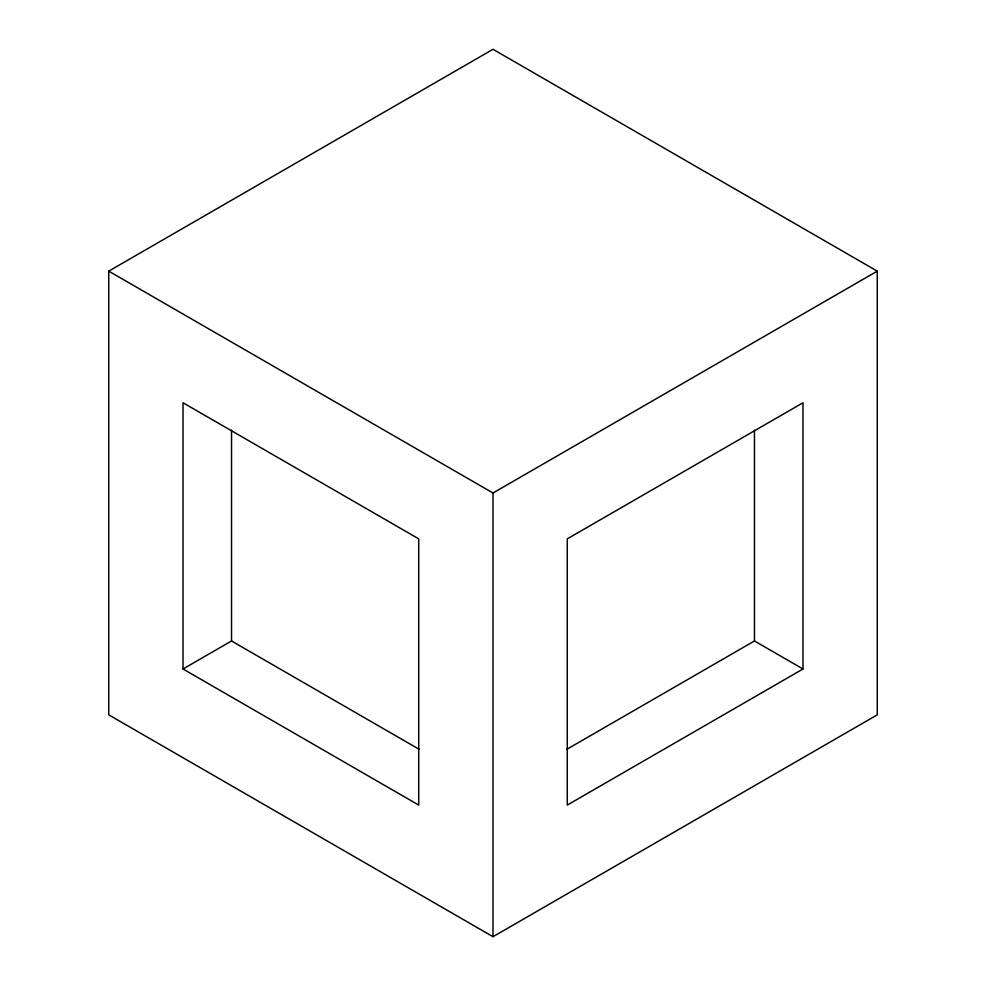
<?xml version="1.0" encoding="UTF-8"?>
<svg xmlns="http://www.w3.org/2000/svg" width="986" height="986" viewBox="0 0 986 986"><rect width="100%" height="100%" fill="white"/><g stroke="black" fill="none" stroke-linecap="round" stroke-linejoin="round"><path stroke-width="1.48" d="M108.743 271.15L493 49.3L877.257 271.15L877.257 714.85L493 936.7L108.743 714.85L108.743 271.15L493 493L877.257 271.15M183.014 668.989L418.73 805.081L418.73 538.861L183.014 402.769L183.014 668.989L231.537 640.974L419.309 749.385M566.691 749.385L754.463 640.974L802.986 668.989L802.986 402.769L567.27 538.861L567.27 805.081L802.986 668.989M754.463 430.155L754.463 640.974M493 493L493 936.7M231.537 430.155L231.537 640.974"/></g></svg>
